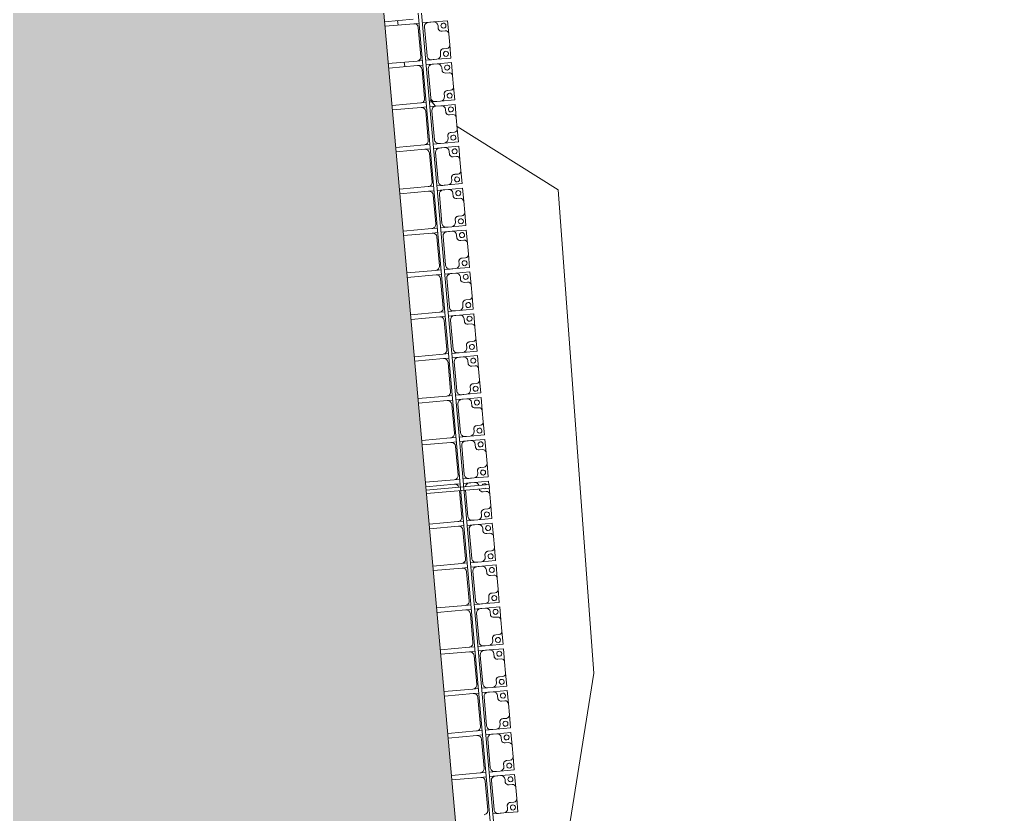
# Model space of a CAD drawing. Header units: millimetres. Extents: x -861324 to 439029, y -308065 to 694685.
# Drawn here: x -21527 to -9688, y 113714 to 123161 of the extents above; entities that cross this region are included whole.
import ezdxf

# ---------------------------------------------------------------- set-up
doc = ezdxf.new("R2010")
doc.units = ezdxf.units.MM
for name, color, linetype, lineweight in [('A-DETL-GENF', 92, 'Continuous', 9), ('A-DETL-THIN', 151, 'Continuous', 9), ('A-GENM', 13, 'Continuous', 9), ('C-TOPO-MINR', 7, 'Continuous', 9), ('S-BEAM', 12, 'Continuous', 9)]:
    doc.layers.add(name, color=color, linetype=linetype, lineweight=lineweight)

# ---------------------------------------------------------------- blocks, each defined once
blk = doc.blocks.new('Dầm C52 - Dầm C52-21055-BỐ TRÍ BÈ PIN HỒ BẢN MÒNG')
at = {"layer": 'S-BEAM', "color": 7}
for p, q in [((-63556, 20), (63556, 20)), ((63556, -20), (-63556, -20))]:
    blk.add_line(p, q, dxfattribs=at)
blk = doc.blocks.new('Dầm C52 - Hộp 40x60-15957-BỐ TRÍ BÈ PIN HỒ BẢN MÒNG')
at = {"layer": 'S-BEAM', "color": 7}
for p, q in [((36408, 20), (37160, 20)), ((37160, 20), (37160, -20)), ((37160, -20), (36408, -20))]:
    blk.add_line(p, q, dxfattribs=at)
blk = doc.blocks.new('Dai phaodi lai - DẢI PHAO ĐI LẠI-21666-BỐ TRÍ BÈ PIN HỒ BẢN MÒNG')
at = {"layer": 'A-GENM', "color": 9}
for p, q in [((46777, 748), (46933, 748)), ((46777, 579), (46777, 748)), ((46777, 748), (46777, 579)), ((46933, 748), (46777, 748)), ((46895, 671), (46895, 710)), ((46895, 710), (46895, 671)), ((46895, 671), (46895, 710)), ((47067, 748), (47223, 748)), ((47223, 748), (47067, 748)), ((47223, 748), (47223, 579)), ((47223, 579), (47223, 748)), ((47277, 748), (47433, 748)), ((47277, 579), (47277, 748)), ((47277, 748), (47277, 579)), ((47433, 748), (47277, 748)), ((47395, 671), (47395, 710)), ((47395, 710), (47395, 671)), ((47395, 671), (47395, 710)), ((47567, 748), (47723, 748)), ((47723, 748), (47567, 748)), ((47723, 748), (47723, 579)), ((47723, 579), (47723, 748)), ((47777, 748), (47933, 748)), ((47777, 579), (47777, 748)), ((47777, 748), (47777, 579)), ((47933, 748), (47777, 748)), ((47895, 671), (47895, 710)), ((47895, 710), (47895, 671)), ((47895, 671), (47895, 710)), ((48067, 748), (48223, 748)), ((48223, 748), (48067, 748)), ((48223, 748), (48223, 579)), ((48223, 579), (48223, 748)), ((48277, 748), (48433, 748)), ((48277, 579), (48277, 748)), ((48277, 748), (48277, 579)), ((48433, 748), (48277, 748)), ((48395, 671), (48395, 710)), ((48395, 710), (48395, 671)), ((48395, 671), (48395, 710)), ((48567, 748), (48723, 748)), ((48723, 748), (48567, 748)), ((48723, 748), (48723, 579)), ((48723, 579), (48723, 748)), ((48777, 748), (48933, 748)), ((48777, 579), (48777, 748)), ((48777, 748), (48777, 579)), ((48933, 748), (48777, 748)), ((48895, 671), (48895, 710)), ((48895, 710), (48895, 671)), ((48895, 671), (48895, 710)), ((49067, 748), (49223, 748)), ((49223, 748), (49067, 748)), ((49223, 748), (49223, 579)), ((49223, 579), (49223, 748)), ((49277, 748), (49433, 748)), ((49277, 579), (49277, 748)), ((49277, 748), (49277, 579)), ((49433, 748), (49277, 748)), ((49395, 671), (49395, 710)), ((49395, 710), (49395, 671)), ((49395, 671), (49395, 710)), ((49567, 748), (49723, 748)), ((49723, 748), (49567, 748)), ((49723, 748), (49723, 579)), ((49723, 579), (49723, 748)), ((49777, 748), (49933, 748)), ((49777, 579), (49777, 748)), ((49777, 748), (49777, 579)), ((49933, 748), (49777, 748)), ((49895, 671), (49895, 710)), ((49895, 710), (49895, 671)), ((49895, 671), (49895, 710)), ((50067, 748), (50223, 748)), ((50223, 748), (50067, 748)), ((50223, 748), (50223, 579)), ((50223, 579), (50223, 748)), ((50277, 748), (50433, 748)), ((50277, 579), (50277, 748)), ((50277, 748), (50277, 579)), ((50433, 748), (50277, 748)), ((50395, 671), (50395, 710)), ((50395, 710), (50395, 671)), ((50395, 671), (50395, 710)), ((50567, 748), (50723, 748)), ((50723, 748), (50567, 748)), ((50723, 748), (50723, 579)), ((50723, 579), (50723, 748)), ((50777, 748), (50933, 748)), ((50777, 579), (50777, 748)), ((50777, 748), (50777, 579)), ((50933, 748), (50777, 748)), ((50895, 671), (50895, 710)), ((50895, 710), (50895, 671)), ((50895, 671), (50895, 710)), ((51067, 748), (51223, 748)), ((51223, 748), (51067, 748)), ((51223, 748), (51223, 579)), ((51223, 579), (51223, 748)), ((51277, 748), (51433, 748)), ((51277, 579), (51277, 748)), ((51277, 748), (51277, 579)), ((51433, 748), (51277, 748)), ((51395, 671), (51395, 710)), ((51395, 710), (51395, 671)), ((51395, 671), (51395, 710)), ((51567, 748), (51723, 748)), ((51723, 748), (51567, 748)), ((51723, 748), (51723, 579)), ((51723, 579), (51723, 748)), ((51777, 748), (51933, 748)), ((51777, 579), (51777, 748)), ((51777, 748), (51777, 579)), ((51933, 748), (51777, 748)), ((51895, 671), (51895, 710)), ((51895, 710), (51895, 671)), ((51895, 671), (51895, 710)), ((52067, 748), (52223, 748)), ((52223, 748), (52067, 748)), ((52223, 748), (52223, 579)), ((52223, 579), (52223, 748)), ((52277, 748), (52318, 748)), ((52277, 579), (52277, 748)), ((52277, 748), (52277, 579)), ((52318, 748), (52277, 748)), ((52358, 748), (52433, 748)), ((52433, 748), (52358, 748)), ((52395, 671), (52395, 710)), ((52395, 710), (52395, 671)), ((52395, 671), (52395, 710)), ((52567, 748), (52723, 748)), ((52723, 748), (52567, 748)), ((52723, 748), (52723, 579)), ((52723, 579), (52723, 748)), ((52777, 748), (52933, 748)), ((52777, 579), (52777, 748)), ((52777, 748), (52777, 579)), ((52933, 748), (52777, 748)), ((52895, 671), (52895, 710)), ((52895, 710), (52895, 671)), ((52895, 671), (52895, 710)), ((53067, 748), (53223, 748)), ((53223, 748), (53067, 748)), ((53223, 748), (53223, 579)), ((53223, 579), (53223, 748)), ((53277, 748), (53433, 748)), ((53277, 579), (53277, 748)), ((53277, 748), (53277, 579)), ((53433, 748), (53277, 748)), ((53395, 671), (53395, 710)), ((53395, 710), (53395, 671)), ((53395, 671), (53395, 710)), ((53567, 748), (53723, 748)), ((53723, 748), (53567, 748)), ((53723, 748), (53723, 579)), ((53723, 579), (53723, 748)), ((53777, 748), (53933, 748)), ((53777, 579), (53777, 748)), ((53777, 748), (53777, 579)), ((53933, 748), (53777, 748)), ((53895, 671), (53895, 710)), ((53895, 710), (53895, 671)), ((53895, 671), (53895, 710)), ((54067, 748), (54223, 748)), ((54223, 748), (54067, 748)), ((54223, 748), (54223, 579)), ((54223, 579), (54223, 748)), ((54277, 748), (54433, 748)), ((54277, 579), (54277, 748)), ((54277, 748), (54277, 579)), ((54433, 748), (54277, 748)), ((54395, 671), (54395, 710)), ((54395, 710), (54395, 671)), ((54395, 671), (54395, 710)), ((54567, 748), (54723, 748)), ((54723, 748), (54567, 748)), ((54723, 748), (54723, 579)), ((54723, 579), (54723, 748)), ((54777, 748), (54933, 748)), ((54777, 579), (54777, 748)), ((54777, 748), (54777, 579)), ((54933, 748), (54777, 748)), ((54895, 671), (54895, 710)), ((54895, 710), (54895, 671)), ((54895, 671), (54895, 710)), ((55067, 748), (55223, 748)), ((55223, 748), (55067, 748)), ((55223, 748), (55223, 579)), ((55223, 579), (55223, 748)), ((55277, 748), (55433, 748)), ((55277, 579), (55277, 748)), ((55277, 748), (55277, 579)), ((55433, 748), (55277, 748)), ((55395, 671), (55395, 710)), ((55395, 710), (55395, 671)), ((55395, 671), (55395, 710)), ((55567, 748), (55723, 748)), ((55723, 748), (55567, 748)), ((55723, 748), (55723, 579)), ((55723, 579), (55723, 748)), ((55777, 748), (55933, 748)), ((55777, 579), (55777, 748)), ((55777, 748), (55777, 579)), ((55933, 748), (55777, 748)), ((55895, 671), (55895, 710)), ((55895, 710), (55895, 671)), ((55895, 671), (55895, 710)), ((56067, 748), (56223, 748)), ((56223, 748), (56067, 748)), ((56223, 748), (56223, 579)), ((56223, 579), (56223, 748)), ((46827, 629), (46864, 629)), ((46864, 629), (46827, 629)), ((46827, 629), (46864, 629)), ((47136, 629), (47173, 629)), ((47173, 629), (47136, 629)), ((47136, 629), (47173, 629)), ((47327, 629), (47364, 629)), ((47364, 629), (47327, 629)), ((47327, 629), (47364, 629)), ((47636, 629), (47673, 629)), ((47673, 629), (47636, 629)), ((47636, 629), (47673, 629)), ((47827, 629), (47864, 629)), ((47864, 629), (47827, 629)), ((47827, 629), (47864, 629)), ((48136, 629), (48173, 629)), ((48173, 629), (48136, 629)), ((48136, 629), (48173, 629)), ((48327, 629), (48364, 629)), ((48364, 629), (48327, 629)), ((48327, 629), (48364, 629)), ((48636, 629), (48673, 629)), ((48673, 629), (48636, 629)), ((48636, 629), (48673, 629)), ((48827, 629), (48864, 629)), ((48864, 629), (48827, 629)), ((48827, 629), (48864, 629)), ((49136, 629), (49173, 629)), ((49173, 629), (49136, 629)), ((49136, 629), (49173, 629)), ((49327, 629), (49364, 629)), ((49364, 629), (49327, 629)), ((49327, 629), (49364, 629)), ((49636, 629), (49673, 629)), ((49673, 629), (49636, 629)), ((49636, 629), (49673, 629)), ((49827, 629), (49864, 629)), ((49864, 629), (49827, 629)), ((49827, 629), (49864, 629)), ((50136, 629), (50173, 629)), ((50173, 629), (50136, 629)), ((50136, 629), (50173, 629)), ((50327, 629), (50364, 629)), ((50364, 629), (50327, 629)), ((50327, 629), (50364, 629)), ((50636, 629), (50673, 629)), ((50673, 629), (50636, 629)), ((50636, 629), (50673, 629)), ((50827, 629), (50864, 629)), ((50864, 629), (50827, 629)), ((50827, 629), (50864, 629)), ((51136, 629), (51173, 629)), ((51173, 629), (51136, 629)), ((51136, 629), (51173, 629)), ((51327, 629), (51364, 629)), ((51364, 629), (51327, 629)), ((51327, 629), (51364, 629)), ((51636, 629), (51673, 629)), ((51673, 629), (51636, 629)), ((51636, 629), (51673, 629)), ((51827, 629), (51864, 629)), ((51864, 629), (51827, 629)), ((51827, 629), (51864, 629)), ((52136, 629), (52173, 629)), ((52173, 629), (52136, 629)), ((52136, 629), (52173, 629)), ((52636, 629), (52673, 629)), ((52673, 629), (52636, 629)), ((52636, 629), (52673, 629)), ((52827, 629), (52864, 629)), ((52864, 629), (52827, 629)), ((52827, 629), (52864, 629)), ((53136, 629), (53173, 629)), ((53173, 629), (53136, 629)), ((53136, 629), (53173, 629)), ((53327, 629), (53364, 629)), ((53364, 629), (53327, 629)), ((53327, 629), (53364, 629)), ((53636, 629), (53673, 629)), ((53673, 629), (53636, 629)), ((53636, 629), (53673, 629)), ((53827, 629), (53864, 629)), ((53864, 629), (53827, 629)), ((53827, 629), (53864, 629)), ((54136, 629), (54173, 629)), ((54173, 629), (54136, 629)), ((54136, 629), (54173, 629)), ((54327, 629), (54364, 629)), ((54364, 629), (54327, 629)), ((54327, 629), (54364, 629)), ((54636, 629), (54673, 629)), ((54673, 629), (54636, 629)), ((54636, 629), (54673, 629)), ((54827, 629), (54864, 629)), ((54864, 629), (54827, 629)), ((54827, 629), (54864, 629)), ((55136, 629), (55173, 629)), ((55173, 629), (55136, 629)), ((55136, 629), (55173, 629)), ((55327, 629), (55364, 629)), ((55364, 629), (55327, 629)), ((55327, 629), (55364, 629)), ((55636, 629), (55673, 629)), ((55673, 629), (55636, 629)), ((55636, 629), (55673, 629)), ((55827, 629), (55864, 629)), ((55864, 629), (55827, 629)), ((55827, 629), (55864, 629)), ((56136, 629), (56173, 629)), ((56173, 629), (56136, 629)), ((56136, 629), (56173, 629)), ((46777, 448), (46777, 579)), ((47223, 579), (47223, 448)), ((47277, 448), (47277, 579)), ((47723, 579), (47723, 448)), ((47777, 448), (47777, 579)), ((48223, 579), (48223, 448)), ((48277, 448), (48277, 579)), ((48723, 579), (48723, 448)), ((48777, 448), (48777, 579)), ((49223, 579), (49223, 448)), ((49277, 448), (49277, 579)), ((49723, 579), (49723, 448)), ((49777, 448), (49777, 579)), ((50223, 579), (50223, 448)), ((50277, 448), (50277, 579)), ((50723, 579), (50723, 448)), ((50777, 448), (50777, 579)), ((51223, 579), (51223, 448)), ((51277, 448), (51277, 579)), ((51723, 579), (51723, 448)), ((51777, 448), (51777, 579)), ((52223, 579), (52223, 448)), ((52277, 448), (52277, 579)), ((52723, 579), (52723, 448)), ((52777, 448), (52777, 579)), ((53223, 579), (53223, 448)), ((53277, 448), (53277, 579)), ((53723, 579), (53723, 448)), ((53777, 448), (53777, 579)), ((54223, 579), (54223, 448)), ((54277, 448), (54277, 579)), ((54723, 579), (54723, 448)), ((54777, 448), (54777, 579)), ((55223, 579), (55223, 448)), ((55277, 448), (55277, 579)), ((55723, 579), (55723, 448)), ((55777, 448), (55777, 579)), ((56223, 579), (56223, 448)), ((46777, 343), (46777, 408)), ((47223, 408), (47223, 343)), ((47277, 343), (47277, 408)), ((47723, 408), (47723, 343)), ((47777, 343), (47777, 408)), ((48223, 408), (48223, 343)), ((48277, 343), (48277, 408)), ((48723, 408), (48723, 343)), ((48777, 343), (48777, 408)), ((49223, 408), (49223, 343)), ((49277, 343), (49277, 408)), ((49723, 408), (49723, 343)), ((49777, 343), (49777, 408)), ((50223, 408), (50223, 343)), ((50277, 343), (50277, 408)), ((50723, 408), (50723, 343)), ((50777, 343), (50777, 408)), ((51223, 408), (51223, 343)), ((51277, 343), (51277, 408)), ((51723, 408), (51723, 343)), ((51777, 343), (51777, 408)), ((52223, 408), (52223, 343)), ((52277, 343), (52277, 408)), ((52723, 408), (52723, 343)), ((52777, 343), (52777, 408)), ((53223, 408), (53223, 343)), ((53277, 343), (53277, 408)), ((53723, 408), (53723, 343)), ((53777, 343), (53777, 408)), ((54223, 408), (54223, 343)), ((54277, 343), (54277, 408)), ((54723, 408), (54723, 343)), ((54777, 343), (54777, 408)), ((55223, 408), (55223, 343)), ((55277, 343), (55277, 408)), ((55723, 408), (55723, 343)), ((55777, 343), (55777, 408))]:
    blk.add_line(p, q, dxfattribs=at)
at = {"layer": 'A-GENM', "color": 7}
for p, q in [((46895, 710), (46895, 671)), ((47067, 748), (46933, 748)), ((47105, 671), (47105, 710)), ((47395, 710), (47395, 671)), ((47567, 748), (47433, 748)), ((47605, 671), (47605, 710)), ((47895, 710), (47895, 671)), ((48067, 748), (47933, 748)), ((48105, 671), (48105, 710)), ((48395, 710), (48395, 671)), ((48567, 748), (48433, 748)), ((48605, 671), (48605, 710)), ((48895, 710), (48895, 671)), ((49067, 748), (48933, 748)), ((49105, 671), (49105, 710)), ((49395, 710), (49395, 671)), ((49567, 748), (49433, 748)), ((49605, 671), (49605, 710)), ((49895, 710), (49895, 671)), ((50067, 748), (49933, 748)), ((50105, 671), (50105, 710)), ((50395, 710), (50395, 671)), ((50567, 748), (50433, 748)), ((50605, 671), (50605, 710)), ((50895, 710), (50895, 671)), ((51067, 748), (50933, 748)), ((51105, 671), (51105, 710)), ((51395, 710), (51395, 671)), ((51567, 748), (51433, 748)), ((51605, 671), (51605, 710)), ((51895, 710), (51895, 671)), ((52067, 748), (51933, 748)), ((52105, 671), (52105, 710)), ((52395, 710), (52395, 671)), ((52567, 748), (52433, 748)), ((52605, 671), (52605, 710)), ((52895, 710), (52895, 671)), ((53067, 748), (52933, 748)), ((53105, 671), (53105, 710)), ((53395, 710), (53395, 671)), ((53567, 748), (53433, 748)), ((53605, 671), (53605, 710)), ((53895, 710), (53895, 671)), ((54067, 748), (53933, 748)), ((54105, 671), (54105, 710)), ((54395, 710), (54395, 671)), ((54567, 748), (54433, 748)), ((54605, 671), (54605, 710)), ((54895, 710), (54895, 671)), ((55067, 748), (54933, 748)), ((55105, 671), (55105, 710)), ((55395, 710), (55395, 671)), ((55567, 748), (55433, 748)), ((55605, 671), (55605, 710)), ((55895, 710), (55895, 671)), ((56067, 748), (55933, 748)), ((56105, 671), (56105, 710)), ((46864, 629), (46827, 629)), ((47173, 629), (47136, 629)), ((47364, 629), (47327, 629)), ((47673, 629), (47636, 629)), ((47864, 629), (47827, 629)), ((48173, 629), (48136, 629)), ((48364, 629), (48327, 629)), ((48673, 629), (48636, 629)), ((48864, 629), (48827, 629)), ((49173, 629), (49136, 629)), ((49364, 629), (49327, 629)), ((49673, 629), (49636, 629)), ((49864, 629), (49827, 629)), ((50173, 629), (50136, 629)), ((50364, 629), (50327, 629)), ((50673, 629), (50636, 629)), ((50864, 629), (50827, 629)), ((51173, 629), (51136, 629)), ((51364, 629), (51327, 629)), ((51673, 629), (51636, 629)), ((51864, 629), (51827, 629)), ((52173, 629), (52136, 629)), ((52673, 629), (52636, 629)), ((52864, 629), (52827, 629)), ((53173, 629), (53136, 629)), ((53364, 629), (53327, 629)), ((53673, 629), (53636, 629)), ((53864, 629), (53827, 629)), ((54173, 629), (54136, 629)), ((54364, 629), (54327, 629)), ((54673, 629), (54636, 629)), ((54864, 629), (54827, 629)), ((55173, 629), (55136, 629)), ((55364, 629), (55327, 629)), ((55673, 629), (55636, 629)), ((55864, 629), (55827, 629)), ((56173, 629), (56136, 629)), ((46777, 579), (46777, 517)), ((46777, 448), (46777, 517)), ((47223, 517), (47223, 579)), ((47223, 517), (47223, 448)), ((47277, 579), (47277, 517)), ((47277, 448), (47277, 517)), ((47723, 517), (47723, 579)), ((47723, 517), (47723, 448)), ((47777, 579), (47777, 517)), ((47777, 448), (47777, 517)), ((48223, 517), (48223, 579)), ((48223, 517), (48223, 448)), ((48277, 579), (48277, 517)), ((48277, 448), (48277, 517)), ((48723, 517), (48723, 579)), ((48723, 517), (48723, 448)), ((48777, 579), (48777, 517)), ((48777, 448), (48777, 517)), ((49223, 517), (49223, 579)), ((49223, 517), (49223, 448)), ((49277, 579), (49277, 517)), ((49277, 448), (49277, 517)), ((49723, 517), (49723, 579)), ((49723, 517), (49723, 448)), ((49777, 579), (49777, 517)), ((49777, 448), (49777, 517)), ((50223, 517), (50223, 579)), ((50223, 517), (50223, 448)), ((50277, 579), (50277, 517)), ((50277, 448), (50277, 517)), ((50723, 517), (50723, 579)), ((50723, 517), (50723, 448)), ((50777, 579), (50777, 517)), ((50777, 448), (50777, 517)), ((51223, 517), (51223, 579)), ((51223, 517), (51223, 448)), ((51277, 579), (51277, 517)), ((51277, 448), (51277, 517)), ((51723, 517), (51723, 579)), ((51723, 517), (51723, 448)), ((51777, 579), (51777, 517)), ((51777, 448), (51777, 517)), ((52223, 517), (52223, 579)), ((52223, 517), (52223, 448)), ((52277, 579), (52277, 517)), ((52277, 448), (52277, 517)), ((52723, 517), (52723, 579)), ((52723, 517), (52723, 448)), ((52777, 579), (52777, 517)), ((52777, 448), (52777, 517)), ((53223, 517), (53223, 579)), ((53223, 517), (53223, 448)), ((53277, 579), (53277, 517)), ((53277, 448), (53277, 517)), ((53723, 517), (53723, 579)), ((53723, 517), (53723, 448)), ((53777, 579), (53777, 517)), ((53777, 448), (53777, 517)), ((54223, 517), (54223, 579)), ((54223, 517), (54223, 448)), ((54277, 579), (54277, 517)), ((54277, 448), (54277, 517)), ((54723, 517), (54723, 579)), ((54723, 517), (54723, 448)), ((54777, 579), (54777, 517)), ((54777, 448), (54777, 517)), ((55223, 517), (55223, 579)), ((55223, 517), (55223, 448)), ((55277, 579), (55277, 517)), ((55277, 448), (55277, 517)), ((55723, 517), (55723, 579)), ((55723, 517), (55723, 448)), ((55777, 579), (55777, 517)), ((55777, 448), (55777, 517)), ((56223, 517), (56223, 579)), ((56223, 517), (56223, 448)), ((46777, 343), (46777, 408)), ((46827, 467), (47173, 467)), ((47173, 393), (46827, 393)), ((47223, 408), (47223, 343)), ((47277, 343), (47277, 408)), ((47327, 467), (47673, 467)), ((47673, 393), (47327, 393)), ((47723, 408), (47723, 343)), ((47777, 343), (47777, 408)), ((47827, 467), (48173, 467)), ((48173, 393), (47827, 393)), ((48223, 408), (48223, 343)), ((48277, 343), (48277, 408)), ((48327, 467), (48673, 467)), ((48673, 393), (48327, 393)), ((48723, 408), (48723, 343)), ((48777, 343), (48777, 408)), ((48827, 467), (49173, 467)), ((49173, 393), (48827, 393)), ((49223, 408), (49223, 343)), ((49277, 343), (49277, 408)), ((49327, 467), (49673, 467)), ((49673, 393), (49327, 393)), ((49723, 408), (49723, 343)), ((49777, 343), (49777, 408)), ((49827, 467), (50173, 467)), ((50173, 393), (49827, 393)), ((50223, 408), (50223, 343)), ((50277, 343), (50277, 408)), ((50327, 467), (50673, 467)), ((50673, 393), (50327, 393)), ((50723, 408), (50723, 343)), ((50777, 343), (50777, 408)), ((50827, 467), (51173, 467)), ((51173, 393), (50827, 393)), ((51223, 408), (51223, 343)), ((51277, 343), (51277, 408)), ((51327, 467), (51673, 467)), ((51673, 393), (51327, 393)), ((51723, 408), (51723, 343)), ((51777, 343), (51777, 408)), ((51827, 467), (52173, 467)), ((52173, 393), (51827, 393)), ((52223, 408), (52223, 343)), ((52277, 343), (52277, 408)), ((52358, 467), (52673, 467)), ((52673, 393), (52358, 393)), ((52723, 408), (52723, 343)), ((52777, 343), (52777, 408)), ((52827, 467), (53173, 467)), ((53173, 393), (52827, 393)), ((53223, 408), (53223, 343)), ((53277, 343), (53277, 408)), ((53327, 467), (53673, 467)), ((53673, 393), (53327, 393)), ((53723, 408), (53723, 343)), ((53777, 343), (53777, 408)), ((53827, 467), (54173, 467)), ((54173, 393), (53827, 393)), ((54223, 408), (54223, 343)), ((54277, 343), (54277, 408)), ((54327, 467), (54673, 467)), ((54673, 393), (54327, 393)), ((54723, 408), (54723, 343)), ((54777, 343), (54777, 408)), ((54827, 467), (55173, 467)), ((55173, 393), (54827, 393)), ((55223, 408), (55223, 343)), ((55277, 343), (55277, 408)), ((55327, 467), (55673, 467)), ((55673, 393), (55327, 393)), ((55723, 408), (55723, 343)), ((55777, 343), (55777, 408)), ((55827, 467), (56173, 467)), ((56173, 393), (55827, 393)), ((46723, 0), (46723, 343)), ((46777, 343), (46777, 0)), ((47223, 0), (47223, 343)), ((47277, 343), (47277, 0)), ((47723, 0), (47723, 343)), ((47777, 343), (47777, 0)), ((48223, 0), (48223, 343)), ((48277, 343), (48277, 0)), ((48723, 0), (48723, 343)), ((48777, 343), (48777, 0)), ((49223, 0), (49223, 343)), ((49277, 343), (49277, 0)), ((49723, 0), (49723, 343)), ((49777, 343), (49777, 0)), ((50223, 0), (50223, 343)), ((50277, 343), (50277, 0)), ((50723, 0), (50723, 343)), ((50777, 343), (50777, 0)), ((51223, 0), (51223, 343)), ((51277, 343), (51277, 0)), ((51723, 0), (51723, 343)), ((51777, 343), (51777, 0)), ((52223, 0), (52223, 343)), ((52277, 343), (52277, 0)), ((52723, 0), (52723, 343)), ((52777, 343), (52777, 0)), ((53223, 0), (53223, 343)), ((53277, 343), (53277, 0)), ((53723, 0), (53723, 343)), ((53777, 343), (53777, 0)), ((54223, 0), (54223, 343)), ((54277, 343), (54277, 0)), ((54723, 0), (54723, 343)), ((54777, 343), (54777, 0)), ((55223, 0), (55223, 343)), ((55277, 343), (55277, 0)), ((55723, 0), (55723, 343)), ((55777, 343), (55777, 0))]:
    blk.add_line(p, q, dxfattribs=at)
at = {"layer": 'A-GENM', "color": 9}
for centre, radius, start, end in [((46832, 693), 30, 90, 270), ((46832, 693), 30, 90, 270), ((46832, 693), 30, 270, 90), ((46832, 693), 30, 270, 90), ((46933, 710), 38, 135, 180), ((46933, 710), 38, 135, 180), ((46933, 710), 38, 135, 180), ((47067, 710), 38, 15, 45), ((47067, 710), 38, 15, 45), ((47067, 710), 38, 15, 45), ((47168, 693), 30, 90, 270), ((47168, 693), 30, 90, 270), ((47168, 693), 30, 270, 90), ((47168, 693), 30, 270, 90), ((47332, 693), 30, 90, 270), ((47332, 693), 30, 90, 270), ((47332, 693), 30, 270, 90), ((47332, 693), 30, 270, 90), ((47433, 710), 38, 135, 180), ((47433, 710), 38, 135, 180), ((47433, 710), 38, 135, 180), ((47567, 710), 38, 15, 45), ((47567, 710), 38, 15, 45), ((47567, 710), 38, 15, 45), ((47668, 693), 30, 90, 270), ((47668, 693), 30, 90, 270), ((47668, 693), 30, 270, 90), ((47668, 693), 30, 270, 90), ((47832, 693), 30, 90, 270), ((47832, 693), 30, 90, 270), ((47832, 693), 30, 270, 90), ((47832, 693), 30, 270, 90), ((47933, 710), 38, 135, 180), ((47933, 710), 38, 135, 180), ((47933, 710), 38, 135, 180), ((48067, 710), 38, 15, 45), ((48067, 710), 38, 15, 45), ((48067, 710), 38, 15, 45), ((48168, 693), 30, 90, 270), ((48168, 693), 30, 90, 270), ((48168, 693), 30, 270, 90), ((48168, 693), 30, 270, 90), ((48332, 693), 30, 90, 270), ((48332, 693), 30, 90, 270), ((48332, 693), 30, 270, 90), ((48332, 693), 30, 270, 90), ((48433, 710), 38, 135, 180), ((48433, 710), 38, 135, 180), ((48433, 710), 38, 135, 180), ((48567, 710), 38, 15, 45), ((48567, 710), 38, 15, 45), ((48567, 710), 38, 15, 45), ((48668, 693), 30, 90, 270), ((48668, 693), 30, 90, 270), ((48668, 693), 30, 270, 90), ((48668, 693), 30, 270, 90), ((48832, 693), 30, 90, 270), ((48832, 693), 30, 90, 270), ((48832, 693), 30, 270, 90), ((48832, 693), 30, 270, 90), ((48933, 710), 38, 135, 180), ((48933, 710), 38, 135, 180), ((48933, 710), 38, 135, 180), ((49067, 710), 38, 15, 45), ((49067, 710), 38, 15, 45), ((49067, 710), 38, 15, 45), ((49168, 693), 30, 90, 270), ((49168, 693), 30, 90, 270), ((49168, 693), 30, 270, 90), ((49168, 693), 30, 270, 90), ((49332, 693), 30, 90, 270), ((49332, 693), 30, 90, 270), ((49332, 693), 30, 270, 90), ((49332, 693), 30, 270, 90), ((49433, 710), 38, 135, 180), ((49433, 710), 38, 135, 180), ((49433, 710), 38, 135, 180), ((49567, 710), 38, 15, 45), ((49567, 710), 38, 15, 45), ((49567, 710), 38, 15, 45), ((49668, 693), 30, 90, 270), ((49668, 693), 30, 90, 270), ((49668, 693), 30, 270, 90), ((49668, 693), 30, 270, 90), ((49832, 693), 30, 90, 270), ((49832, 693), 30, 90, 270), ((49832, 693), 30, 270, 90), ((49832, 693), 30, 270, 90), ((49933, 710), 38, 135, 180), ((49933, 710), 38, 135, 180), ((49933, 710), 38, 135, 180), ((50067, 710), 38, 15, 45), ((50067, 710), 38, 15, 45), ((50067, 710), 38, 15, 45), ((50168, 693), 30, 90, 270), ((50168, 693), 30, 90, 270), ((50168, 693), 30, 270, 90), ((50168, 693), 30, 270, 90), ((50332, 693), 30, 90, 270), ((50332, 693), 30, 90, 270), ((50332, 693), 30, 270, 90), ((50332, 693), 30, 270, 90), ((50433, 710), 38, 135, 180), ((50433, 710), 38, 135, 180), ((50433, 710), 38, 135, 180), ((50567, 710), 38, 15, 45), ((50567, 710), 38, 15, 45), ((50567, 710), 38, 15, 45), ((50668, 693), 30, 90, 270), ((50668, 693), 30, 90, 270), ((50668, 693), 30, 270, 90), ((50668, 693), 30, 270, 90), ((50832, 693), 30, 90, 270), ((50832, 693), 30, 90, 270), ((50832, 693), 30, 270, 90), ((50832, 693), 30, 270, 90), ((50933, 710), 38, 135, 180), ((50933, 710), 38, 135, 180), ((50933, 710), 38, 135, 180), ((51067, 710), 38, 15, 45), ((51067, 710), 38, 15, 45), ((51067, 710), 38, 15, 45), ((51168, 693), 30, 90, 270), ((51168, 693), 30, 90, 270), ((51168, 693), 30, 270, 90), ((51168, 693), 30, 270, 90), ((51332, 693), 30, 90, 270), ((51332, 693), 30, 90, 270), ((51332, 693), 30, 270, 90), ((51332, 693), 30, 270, 90), ((51433, 710), 38, 135, 180), ((51433, 710), 38, 135, 180), ((51433, 710), 38, 135, 180), ((51567, 710), 38, 15, 45), ((51567, 710), 38, 15, 45), ((51567, 710), 38, 15, 45), ((51668, 693), 30, 90, 270), ((51668, 693), 30, 90, 270), ((51668, 693), 30, 270, 90), ((51668, 693), 30, 270, 90), ((51832, 693), 30, 90, 270), ((51832, 693), 30, 90, 270), ((51832, 693), 30, 270, 90), ((51832, 693), 30, 270, 90), ((51933, 710), 38, 135, 180), ((51933, 710), 38, 135, 180), ((51933, 710), 38, 135, 180), ((52067, 710), 38, 15, 45), ((52067, 710), 38, 15, 45), ((52067, 710), 38, 15, 45), ((52168, 693), 30, 90, 270), ((52168, 693), 30, 90, 270), ((52168, 693), 30, 270, 90), ((52168, 693), 30, 270, 90), ((52332, 693), 30, 120, 240), ((52332, 693), 30, 120, 240), ((52433, 710), 38, 135, 180), ((52433, 710), 38, 135, 180), ((52433, 710), 38, 135, 180), ((52567, 710), 38, 15, 45), ((52567, 710), 38, 15, 45), ((52567, 710), 38, 15, 45), ((52668, 693), 30, 90, 270), ((52668, 693), 30, 90, 270), ((52668, 693), 30, 270, 90), ((52668, 693), 30, 270, 90), ((52832, 693), 30, 90, 270), ((52832, 693), 30, 90, 270), ((52832, 693), 30, 270, 90), ((52832, 693), 30, 270, 90), ((52933, 710), 38, 135, 180), ((52933, 710), 38, 135, 180), ((52933, 710), 38, 135, 180), ((53067, 710), 38, 15, 45), ((53067, 710), 38, 15, 45), ((53067, 710), 38, 15, 45), ((53168, 693), 30, 90, 270), ((53168, 693), 30, 90, 270), ((53168, 693), 30, 270, 90), ((53168, 693), 30, 270, 90), ((53332, 693), 30, 90, 270), ((53332, 693), 30, 90, 270), ((53332, 693), 30, 270, 90), ((53332, 693), 30, 270, 90), ((53433, 710), 38, 135, 180), ((53433, 710), 38, 135, 180), ((53433, 710), 38, 135, 180), ((53567, 710), 38, 15, 45), ((53567, 710), 38, 15, 45), ((53567, 710), 38, 15, 45), ((53668, 693), 30, 90, 270), ((53668, 693), 30, 90, 270), ((53668, 693), 30, 270, 90), ((53668, 693), 30, 270, 90), ((53832, 693), 30, 90, 270), ((53832, 693), 30, 90, 270), ((53832, 693), 30, 270, 90), ((53832, 693), 30, 270, 90), ((53933, 710), 38, 135, 180), ((53933, 710), 38, 135, 180), ((53933, 710), 38, 135, 180), ((54067, 710), 38, 15, 45), ((54067, 710), 38, 15, 45), ((54067, 710), 38, 15, 45), ((54168, 693), 30, 90, 270), ((54168, 693), 30, 90, 270), ((54168, 693), 30, 270, 90), ((54168, 693), 30, 270, 90), ((54332, 693), 30, 90, 270), ((54332, 693), 30, 90, 270), ((54332, 693), 30, 270, 90), ((54332, 693), 30, 270, 90), ((54433, 710), 38, 135, 180), ((54433, 710), 38, 135, 180), ((54433, 710), 38, 135, 180), ((54567, 710), 38, 15, 45), ((54567, 710), 38, 15, 45), ((54567, 710), 38, 15, 45), ((54668, 693), 30, 90, 270), ((54668, 693), 30, 90, 270), ((54668, 693), 30, 270, 90), ((54668, 693), 30, 270, 90), ((54832, 693), 30, 90, 270), ((54832, 693), 30, 90, 270), ((54832, 693), 30, 270, 90), ((54832, 693), 30, 270, 90), ((54933, 710), 38, 135, 180), ((54933, 710), 38, 135, 180), ((54933, 710), 38, 135, 180), ((55067, 710), 38, 15, 45), ((55067, 710), 38, 15, 45), ((55067, 710), 38, 15, 45), ((55168, 693), 30, 90, 270), ((55168, 693), 30, 90, 270), ((55168, 693), 30, 270, 90), ((55168, 693), 30, 270, 90), ((55332, 693), 30, 90, 270), ((55332, 693), 30, 90, 270), ((55332, 693), 30, 270, 90), ((55332, 693), 30, 270, 90), ((55433, 710), 38, 135, 180), ((55433, 710), 38, 135, 180), ((55433, 710), 38, 135, 180), ((55567, 710), 38, 15, 45), ((55567, 710), 38, 15, 45), ((55567, 710), 38, 15, 45), ((55668, 693), 30, 90, 270), ((55668, 693), 30, 90, 270), ((55668, 693), 30, 270, 90), ((55668, 693), 30, 270, 90), ((55832, 693), 30, 90, 270), ((55832, 693), 30, 90, 270), ((55832, 693), 30, 270, 90), ((55832, 693), 30, 270, 90), ((55933, 710), 38, 135, 180), ((55933, 710), 38, 135, 180), ((55933, 710), 38, 135, 180), ((56067, 710), 38, 15, 45), ((56067, 710), 38, 15, 45), ((56067, 710), 38, 15, 45), ((56168, 693), 30, 90, 270), ((56168, 693), 30, 90, 270), ((56168, 693), 30, 270, 90), ((56168, 693), 30, 270, 90), ((46827, 579), 50, 90, 180), ((46827, 579), 50, 90, 180), ((46827, 579), 50, 90, 180), ((46855, 668), 40, 283.1885, 296.5751), ((46855, 668), 40, 283.1885, 296.5751), ((46855, 668), 40, 283.1885, 296.5751), ((46855, 668), 40, 323.3483, 3.5081), ((46855, 668), 40, 323.3483, 3.5081), ((46855, 668), 40, 323.3483, 3.5081), ((47145, 668), 40, 176.4919, 230.0383), ((47145, 668), 40, 176.4919, 230.0383), ((47145, 668), 40, 176.4919, 230.0383), ((47145, 668), 40, 243.4249, 256.8115), ((47145, 668), 40, 243.4249, 256.8115), ((47145, 668), 40, 243.4249, 256.8115), ((47173, 579), 50, 0, 90), ((47173, 579), 50, 0, 90), ((47173, 579), 50, 0, 90), ((47327, 579), 50, 90, 180), ((47327, 579), 50, 90, 180), ((47327, 579), 50, 90, 180), ((47355, 668), 40, 283.1885, 296.5751), ((47355, 668), 40, 283.1885, 296.5751), ((47355, 668), 40, 283.1885, 296.5751), ((47355, 668), 40, 323.3483, 3.5081), ((47355, 668), 40, 323.3483, 3.5081), ((47355, 668), 40, 323.3483, 3.5081), ((47645, 668), 40, 176.4919, 230.0383), ((47645, 668), 40, 176.4919, 230.0383), ((47645, 668), 40, 176.4919, 230.0383), ((47645, 668), 40, 243.4249, 256.8115), ((47645, 668), 40, 243.4249, 256.8115), ((47645, 668), 40, 243.4249, 256.8115), ((47673, 579), 50, 0, 90), ((47673, 579), 50, 0, 90), ((47673, 579), 50, 0, 90), ((47827, 579), 50, 90, 180), ((47827, 579), 50, 90, 180), ((47827, 579), 50, 90, 180), ((47855, 668), 40, 283.1885, 296.5751), ((47855, 668), 40, 283.1885, 296.5751), ((47855, 668), 40, 283.1885, 296.5751), ((47855, 668), 40, 323.3483, 3.5081), ((47855, 668), 40, 323.3483, 3.5081), ((47855, 668), 40, 323.3483, 3.5081), ((48145, 668), 40, 176.4919, 230.0383), ((48145, 668), 40, 176.4919, 230.0383), ((48145, 668), 40, 176.4919, 230.0383), ((48145, 668), 40, 243.4249, 256.8115), ((48145, 668), 40, 243.4249, 256.8115), ((48145, 668), 40, 243.4249, 256.8115), ((48173, 579), 50, 0, 90), ((48173, 579), 50, 0, 90), ((48173, 579), 50, 0, 90), ((48327, 579), 50, 90, 180), ((48327, 579), 50, 90, 180), ((48327, 579), 50, 90, 180), ((48355, 668), 40, 283.1885, 296.5751), ((48355, 668), 40, 283.1885, 296.5751), ((48355, 668), 40, 283.1885, 296.5751), ((48355, 668), 40, 323.3483, 3.5081), ((48355, 668), 40, 323.3483, 3.5081), ((48355, 668), 40, 323.3483, 3.5081), ((48645, 668), 40, 176.4919, 230.0383), ((48645, 668), 40, 176.4919, 230.0383), ((48645, 668), 40, 176.4919, 230.0383), ((48645, 668), 40, 243.4249, 256.8115), ((48645, 668), 40, 243.4249, 256.8115), ((48645, 668), 40, 243.4249, 256.8115), ((48673, 579), 50, 0, 90), ((48673, 579), 50, 0, 90), ((48673, 579), 50, 0, 90), ((48827, 579), 50, 90, 180), ((48827, 579), 50, 90, 180), ((48827, 579), 50, 90, 180), ((48855, 668), 40, 283.1885, 296.5751), ((48855, 668), 40, 283.1885, 296.5751), ((48855, 668), 40, 283.1885, 296.5751), ((48855, 668), 40, 323.3483, 3.5081), ((48855, 668), 40, 323.3483, 3.5081), ((48855, 668), 40, 323.3483, 3.5081), ((49145, 668), 40, 176.4919, 230.0383), ((49145, 668), 40, 176.4919, 230.0383), ((49145, 668), 40, 176.4919, 230.0383), ((49145, 668), 40, 243.4249, 256.8115), ((49145, 668), 40, 243.4249, 256.8115), ((49145, 668), 40, 243.4249, 256.8115), ((49173, 579), 50, 0, 90), ((49173, 579), 50, 0, 90), ((49173, 579), 50, 0, 90), ((49327, 579), 50, 90, 180), ((49327, 579), 50, 90, 180), ((49327, 579), 50, 90, 180), ((49355, 668), 40, 283.1885, 296.5751), ((49355, 668), 40, 283.1885, 296.5751), ((49355, 668), 40, 283.1885, 296.5751), ((49355, 668), 40, 323.3483, 3.5081), ((49355, 668), 40, 323.3483, 3.5081), ((49355, 668), 40, 323.3483, 3.5081), ((49645, 668), 40, 176.4919, 230.0383), ((49645, 668), 40, 176.4919, 230.0383), ((49645, 668), 40, 176.4919, 230.0383), ((49645, 668), 40, 243.4249, 256.8115), ((49645, 668), 40, 243.4249, 256.8115), ((49645, 668), 40, 243.4249, 256.8115), ((49673, 579), 50, 0, 90), ((49673, 579), 50, 0, 90), ((49673, 579), 50, 0, 90), ((49827, 579), 50, 90, 180), ((49827, 579), 50, 90, 180), ((49827, 579), 50, 90, 180), ((49855, 668), 40, 283.1885, 296.2703), ((49855, 668), 40, 283.1885, 296.2703), ((49855, 668), 40, 283.1885, 296.2703), ((49855, 668), 40, 323.3483, 3.5081), ((49855, 668), 40, 323.3483, 3.5081), ((49855, 668), 40, 323.3483, 3.5081), ((50145, 668), 40, 176.4919, 230.0383), ((50145, 668), 40, 176.4919, 230.0383), ((50145, 668), 40, 176.4919, 230.0383), ((50145, 668), 40, 243.4249, 256.8115), ((50145, 668), 40, 243.4249, 256.8115), ((50145, 668), 40, 243.4249, 256.8115), ((50173, 579), 50, 0, 90), ((50173, 579), 50, 0, 90), ((50173, 579), 50, 0, 90), ((50327, 579), 50, 90, 180), ((50327, 579), 50, 90, 180), ((50327, 579), 50, 90, 180), ((50355, 668), 40, 283.1885, 296.5751), ((50355, 668), 40, 283.1885, 296.5751), ((50355, 668), 40, 283.1885, 296.5751), ((50355, 668), 40, 323.3483, 3.5081), ((50355, 668), 40, 323.3483, 3.5081), ((50355, 668), 40, 323.3483, 3.5081), ((50645, 668), 40, 176.4919, 230.0383), ((50645, 668), 40, 176.4919, 230.0383), ((50645, 668), 40, 176.4919, 230.0383), ((50645, 668), 40, 243.4249, 256.8115), ((50645, 668), 40, 243.4249, 256.8115), ((50645, 668), 40, 243.4249, 256.8115), ((50673, 579), 50, 0, 90), ((50673, 579), 50, 0, 90), ((50673, 579), 50, 0, 90), ((50827, 579), 50, 90, 180), ((50827, 579), 50, 90, 180), ((50827, 579), 50, 90, 180), ((50855, 668), 40, 283.1885, 296.5751), ((50855, 668), 40, 283.1885, 296.5751), ((50855, 668), 40, 283.1885, 296.5751), ((50855, 668), 40, 323.3483, 3.5081), ((50855, 668), 40, 323.3483, 3.5081), ((50855, 668), 40, 323.3483, 3.5081), ((51145, 668), 40, 176.4919, 230.0383), ((51145, 668), 40, 176.4919, 230.0383), ((51145, 668), 40, 176.4919, 230.0383), ((51145, 668), 40, 243.4249, 256.8115), ((51145, 668), 40, 243.4249, 256.8115), ((51145, 668), 40, 243.4249, 256.8115), ((51173, 579), 50, 0, 90), ((51173, 579), 50, 0, 90), ((51173, 579), 50, 0, 90), ((51327, 579), 50, 90, 180), ((51327, 579), 50, 90, 180), ((51327, 579), 50, 90, 180), ((51355, 668), 40, 283.1885, 296.5751), ((51355, 668), 40, 283.1885, 296.5751), ((51355, 668), 40, 283.1885, 296.5751), ((51355, 668), 40, 323.3483, 3.5081), ((51355, 668), 40, 323.3483, 3.5081), ((51355, 668), 40, 323.3483, 3.5081), ((51645, 668), 40, 176.4919, 230.0383), ((51645, 668), 40, 176.4919, 230.0383), ((51645, 668), 40, 176.4919, 230.0383), ((51645, 668), 40, 243.4249, 256.8115), ((51645, 668), 40, 243.4249, 256.8115), ((51645, 668), 40, 243.4249, 256.8115), ((51673, 579), 50, 0, 90), ((51673, 579), 50, 0, 90), ((51673, 579), 50, 0, 90), ((51827, 579), 50, 90, 180), ((51827, 579), 50, 90, 180), ((51827, 579), 50, 90, 180), ((51855, 668), 40, 283.1885, 296.5751), ((51855, 668), 40, 283.1885, 296.5751), ((51855, 668), 40, 283.1885, 296.5751), ((51855, 668), 40, 323.3483, 3.5081), ((51855, 668), 40, 323.3483, 3.5081), ((51855, 668), 40, 323.3483, 3.5081), ((52145, 668), 40, 176.4919, 230.0383), ((52145, 668), 40, 176.4919, 230.0383), ((52145, 668), 40, 176.4919, 230.0383), ((52145, 668), 40, 243.4249, 256.8115), ((52145, 668), 40, 243.4249, 256.8115), ((52145, 668), 40, 243.4249, 256.8115), ((52173, 579), 50, 0, 90), ((52173, 579), 50, 0, 90), ((52173, 579), 50, 0, 90), ((52327, 579), 50, 105, 180), ((52327, 579), 50, 105, 180), ((52327, 579), 50, 105, 180), ((52332, 693), 30, 330, 30), ((52332, 693), 30, 330, 30), ((52355, 668), 40, 283.1885, 296.5751), ((52355, 668), 40, 283.1885, 296.5751), ((52355, 668), 40, 283.1885, 296.5751), ((52355, 668), 40, 323.3483, 3.5081), ((52355, 668), 40, 323.3483, 3.5081), ((52355, 668), 40, 323.3483, 3.5081), ((52645, 668), 40, 176.4919, 230.0383), ((52645, 668), 40, 176.4919, 230.0383), ((52645, 668), 40, 176.4919, 230.0383), ((52645, 668), 40, 243.4249, 256.8115), ((52645, 668), 40, 243.4249, 256.8115), ((52645, 668), 40, 243.4249, 256.8115), ((52673, 579), 50, 0, 90), ((52673, 579), 50, 0, 90), ((52673, 579), 50, 0, 90), ((52827, 579), 50, 90, 180), ((52827, 579), 50, 90, 180), ((52827, 579), 50, 90, 180), ((52855, 668), 40, 283.1885, 296.5751), ((52855, 668), 40, 283.1885, 296.5751), ((52855, 668), 40, 283.1885, 296.5751), ((52855, 668), 40, 323.3483, 3.5081), ((52855, 668), 40, 323.3483, 3.5081), ((52855, 668), 40, 323.3483, 3.5081), ((53145, 668), 40, 176.4919, 230.0383), ((53145, 668), 40, 176.4919, 230.0383), ((53145, 668), 40, 176.4919, 230.0383), ((53145, 668), 40, 243.4249, 256.8115), ((53145, 668), 40, 243.4249, 256.8115), ((53145, 668), 40, 243.4249, 256.8115), ((53173, 579), 50, 0, 90), ((53173, 579), 50, 0, 90), ((53173, 579), 50, 0, 90), ((53327, 579), 50, 90, 180), ((53327, 579), 50, 90, 180), ((53327, 579), 50, 90, 180), ((53355, 668), 40, 283.1885, 296.5751), ((53355, 668), 40, 283.1885, 296.5751), ((53355, 668), 40, 283.1885, 296.5751), ((53355, 668), 40, 323.3483, 3.5081), ((53355, 668), 40, 323.3483, 3.5081), ((53355, 668), 40, 323.3483, 3.5081), ((53645, 668), 40, 176.4919, 230.0383), ((53645, 668), 40, 176.4919, 230.0383), ((53645, 668), 40, 176.4919, 230.0383), ((53645, 668), 40, 243.4249, 256.8115), ((53645, 668), 40, 243.4249, 256.8115), ((53645, 668), 40, 243.4249, 256.8115), ((53673, 579), 50, 0, 90), ((53673, 579), 50, 0, 90), ((53673, 579), 50, 0, 90), ((53827, 579), 50, 90, 180), ((53827, 579), 50, 90, 180), ((53827, 579), 50, 90, 180), ((53855, 668), 40, 283.1885, 296.5751), ((53855, 668), 40, 283.1885, 296.5751), ((53855, 668), 40, 283.1885, 296.5751), ((53855, 668), 40, 323.3483, 3.5081), ((53855, 668), 40, 323.3483, 3.5081), ((53855, 668), 40, 323.3483, 3.5081), ((54145, 668), 40, 176.4919, 230.0383), ((54145, 668), 40, 176.4919, 230.0383), ((54145, 668), 40, 176.4919, 230.0383), ((54145, 668), 40, 243.4249, 256.8115), ((54145, 668), 40, 243.4249, 256.8115), ((54145, 668), 40, 243.4249, 256.8115), ((54173, 579), 50, 0, 90), ((54173, 579), 50, 0, 90), ((54173, 579), 50, 0, 90), ((54327, 579), 50, 90, 180), ((54327, 579), 50, 90, 180), ((54327, 579), 50, 90, 180), ((54355, 668), 40, 283.1885, 296.5751), ((54355, 668), 40, 283.1885, 296.5751), ((54355, 668), 40, 283.1885, 296.5751), ((54355, 668), 40, 323.3483, 3.5081), ((54355, 668), 40, 323.3483, 3.5081), ((54355, 668), 40, 323.3483, 3.5081), ((54645, 668), 40, 176.4919, 230.0383), ((54645, 668), 40, 176.4919, 230.0383), ((54645, 668), 40, 176.4919, 230.0383), ((54645, 668), 40, 243.4249, 256.8115), ((54645, 668), 40, 243.4249, 256.8115), ((54645, 668), 40, 243.4249, 256.8115), ((54673, 579), 50, 0, 90), ((54673, 579), 50, 0, 90), ((54673, 579), 50, 0, 90), ((54827, 579), 50, 90, 180), ((54827, 579), 50, 90, 180), ((54827, 579), 50, 90, 180), ((54855, 668), 40, 283.1885, 296.5751), ((54855, 668), 40, 283.1885, 296.5751), ((54855, 668), 40, 283.1885, 296.5751), ((54855, 668), 40, 323.3483, 3.5081), ((54855, 668), 40, 323.3483, 3.5081), ((54855, 668), 40, 323.3483, 3.5081), ((55145, 668), 40, 176.4919, 230.0383), ((55145, 668), 40, 176.4919, 230.0383), ((55145, 668), 40, 176.4919, 230.0383), ((55145, 668), 40, 243.4249, 256.8115), ((55145, 668), 40, 243.4249, 256.8115), ((55145, 668), 40, 243.4249, 256.8115), ((55173, 579), 50, 0, 90), ((55173, 579), 50, 0, 90), ((55173, 579), 50, 0, 90), ((55327, 579), 50, 90, 180), ((55327, 579), 50, 90, 180), ((55327, 579), 50, 90, 180), ((55355, 668), 40, 283.1885, 296.5751), ((55355, 668), 40, 283.1885, 296.5751), ((55355, 668), 40, 283.1885, 296.5751), ((55355, 668), 40, 323.3483, 3.5081), ((55355, 668), 40, 323.3483, 3.5081), ((55355, 668), 40, 323.3483, 3.5081), ((55645, 668), 40, 176.4919, 230.0383), ((55645, 668), 40, 176.4919, 230.0383), ((55645, 668), 40, 176.4919, 230.0383), ((55645, 668), 40, 243.4249, 256.8115), ((55645, 668), 40, 243.4249, 256.8115), ((55645, 668), 40, 243.4249, 256.8115), ((55673, 579), 50, 0, 90), ((55673, 579), 50, 0, 90), ((55673, 579), 50, 0, 90), ((55827, 579), 50, 90, 180), ((55827, 579), 50, 90, 180), ((55827, 579), 50, 90, 180), ((55855, 668), 40, 283.1885, 296.5751), ((55855, 668), 40, 283.1885, 296.5751), ((55855, 668), 40, 283.1885, 296.5751), ((55855, 668), 40, 323.3483, 3.5081), ((55855, 668), 40, 323.3483, 3.5081), ((55855, 668), 40, 323.3483, 3.5081), ((56145, 668), 40, 176.4919, 230.0383), ((56145, 668), 40, 176.4919, 230.0383), ((56145, 668), 40, 176.4919, 230.0383), ((56145, 668), 40, 243.4249, 256.8115), ((56145, 668), 40, 243.4249, 256.8115), ((56145, 668), 40, 243.4249, 256.8115), ((56173, 579), 50, 0, 90), ((56173, 579), 50, 0, 90), ((56173, 579), 50, 0, 90)]:
    blk.add_arc(centre, radius, start, end, dxfattribs=at)
at = {"layer": 'A-GENM', "color": 7}
for centre, radius, start, end in [((46933, 710), 38, 90, 180), ((47067, 710), 38, 360, 90), ((47433, 710), 38, 90, 180), ((47567, 710), 38, 360, 90), ((47933, 710), 38, 90, 180), ((48067, 710), 38, 360, 90), ((48433, 710), 38, 90, 180), ((48567, 710), 38, 360, 90), ((48933, 710), 38, 90, 180), ((49067, 710), 38, 360, 90), ((49433, 710), 38, 90, 180), ((49567, 710), 38, 360, 90), ((49933, 710), 38, 90, 180), ((50067, 710), 38, 360, 90), ((50433, 710), 38, 90, 180), ((50567, 710), 38, 360, 90), ((50933, 710), 38, 90, 180), ((51067, 710), 38, 360, 90), ((51433, 710), 38, 90, 180), ((51567, 710), 38, 360, 90), ((51933, 710), 38, 90, 180), ((52067, 710), 38, 360, 90), ((52433, 710), 38, 90, 180), ((52567, 710), 38, 360, 90), ((52933, 710), 38, 90, 180), ((53067, 710), 38, 360, 90), ((53433, 710), 38, 90, 180), ((53567, 710), 38, 360, 90), ((53933, 710), 38, 90, 180), ((54067, 710), 38, 360, 90), ((54433, 710), 38, 90, 180), ((54567, 710), 38, 360, 90), ((54933, 710), 38, 90, 180), ((55067, 710), 38, 360, 90), ((55433, 710), 38, 90, 180), ((55567, 710), 38, 360, 90), ((55933, 710), 38, 90, 180), ((56067, 710), 38, 360, 90), ((46827, 579), 50, 90, 180), ((46855, 668), 40, 283.1885, 3.5081), ((47145, 668), 40, 176.4919, 256.8115), ((47173, 579), 50, 0, 90), ((47327, 579), 50, 90, 180), ((47355, 668), 40, 283.1885, 3.5081), ((47645, 668), 40, 176.4919, 256.8115), ((47673, 579), 50, 0, 90), ((47827, 579), 50, 90, 180), ((47855, 668), 40, 283.1885, 3.5081), ((48145, 668), 40, 176.4919, 256.8115), ((48173, 579), 50, 0, 90), ((48327, 579), 50, 90, 180), ((48355, 668), 40, 283.1885, 3.5081), ((48645, 668), 40, 176.4919, 256.8115), ((48673, 579), 50, 0, 90), ((48827, 579), 50, 90, 180), ((48855, 668), 40, 283.1885, 3.5081), ((49145, 668), 40, 176.4919, 256.8115), ((49173, 579), 50, 0, 90), ((49327, 579), 50, 90, 180), ((49355, 668), 40, 283.1885, 3.5081), ((49645, 668), 40, 176.4919, 256.8115), ((49673, 579), 50, 0, 90), ((49827, 579), 50, 90, 180), ((49855, 668), 40, 283.1885, 3.5081), ((50145, 668), 40, 176.4919, 256.8115), ((50173, 579), 50, 0, 90), ((50327, 579), 50, 90, 180), ((50355, 668), 40, 283.1885, 3.5081), ((50645, 668), 40, 176.4919, 256.8115), ((50673, 579), 50, 0, 90), ((50827, 579), 50, 90, 180), ((50855, 668), 40, 283.1885, 3.5081), ((51145, 668), 40, 176.4919, 256.8115), ((51173, 579), 50, 0, 90), ((51327, 579), 50, 90, 180), ((51355, 668), 40, 283.1885, 3.5081), ((51645, 668), 40, 176.4919, 256.8115), ((51673, 579), 50, 0, 90), ((51827, 579), 50, 90, 180), ((51855, 668), 40, 283.1885, 3.5081), ((52145, 668), 40, 176.4919, 256.8115), ((52173, 579), 50, 0, 90), ((52327, 579), 50, 105, 180), ((52355, 668), 40, 283.1885, 3.5081), ((52645, 668), 40, 176.4919, 256.8115), ((52673, 579), 50, 0, 90), ((52827, 579), 50, 90, 180), ((52855, 668), 40, 283.1885, 3.5081), ((53145, 668), 40, 176.4919, 256.8115), ((53173, 579), 50, 0, 90), ((53327, 579), 50, 90, 180), ((53355, 668), 40, 283.1885, 3.5081), ((53645, 668), 40, 176.4919, 256.8115), ((53673, 579), 50, 0, 90), ((53827, 579), 50, 90, 180), ((53855, 668), 40, 283.1885, 3.5081), ((54145, 668), 40, 176.4919, 256.8115), ((54173, 579), 50, 0, 90), ((54327, 579), 50, 90, 180), ((54355, 668), 40, 283.1885, 3.5081), ((54645, 668), 40, 176.4919, 256.8115), ((54673, 579), 50, 0, 90), ((54827, 579), 50, 90, 180), ((54855, 668), 40, 283.1885, 3.5081), ((55145, 668), 40, 176.4919, 256.8115), ((55173, 579), 50, 0, 90), ((55327, 579), 50, 90, 180), ((55355, 668), 40, 283.1885, 3.5081), ((55645, 668), 40, 176.4919, 256.8115), ((55673, 579), 50, 0, 90), ((55827, 579), 50, 90, 180), ((55855, 668), 40, 283.1885, 3.5081), ((56145, 668), 40, 176.4919, 256.8115), ((56173, 579), 50, 0, 90), ((46827, 517), 50, 180, 270), ((47173, 517), 50, 270, 0), ((47327, 517), 50, 180, 270), ((47673, 517), 50, 270, 0), ((47827, 517), 50, 180, 270), ((48173, 517), 50, 270, 0), ((48327, 517), 50, 180, 270), ((48673, 517), 50, 270, 0), ((48827, 517), 50, 180, 270), ((49173, 517), 50, 270, 0), ((49327, 517), 50, 180, 270), ((49673, 517), 50, 270, 0), ((49827, 517), 50, 180, 270), ((50173, 517), 50, 270, 0), ((50327, 517), 50, 180, 270), ((50673, 517), 50, 270, 0), ((50827, 517), 50, 180, 270), ((51173, 517), 50, 270, 0), ((51327, 517), 50, 180, 270), ((51673, 517), 50, 270, 0), ((51827, 517), 50, 180, 270), ((52173, 517), 50, 270, 0), ((52327, 517), 50, 180, 255), ((52673, 517), 50, 270, 0), ((52827, 517), 50, 180, 270), ((53173, 517), 50, 270, 0), ((53327, 517), 50, 180, 270), ((53673, 517), 50, 270, 0), ((53827, 517), 50, 180, 270), ((54173, 517), 50, 270, 0), ((54327, 517), 50, 180, 270), ((54673, 517), 50, 270, 0), ((54827, 517), 50, 180, 270), ((55173, 517), 50, 270, 0), ((55327, 517), 50, 180, 270), ((55673, 517), 50, 270, 0), ((55827, 517), 50, 180, 270), ((56173, 517), 50, 270, 0), ((46827, 343), 50, 90, 180), ((47173, 343), 50, 360, 90), ((47327, 343), 50, 90, 180), ((47673, 343), 50, 360, 90), ((47827, 343), 50, 90, 180), ((48173, 343), 50, 360, 90), ((48327, 343), 50, 90, 180), ((48673, 343), 50, 360, 90), ((48827, 343), 50, 90, 180), ((49173, 343), 50, 360, 90), ((49327, 343), 50, 90, 180), ((49673, 343), 50, 360, 90), ((49827, 343), 50, 90, 180), ((50173, 343), 50, 360, 90), ((50327, 343), 50, 90, 180), ((50673, 343), 50, 360, 90), ((50827, 343), 50, 90, 180), ((51173, 343), 50, 360, 90), ((51327, 343), 50, 90, 180), ((51673, 343), 50, 360, 90), ((51827, 343), 50, 90, 180), ((52173, 343), 50, 360, 90), ((52327, 343), 50, 105, 180), ((52673, 343), 50, 360, 90), ((52827, 343), 50, 90, 180), ((53173, 343), 50, 360, 90), ((53327, 343), 50, 90, 180), ((53673, 343), 50, 360, 90), ((53827, 343), 50, 90, 180), ((54173, 343), 50, 360, 90), ((54327, 343), 50, 90, 180), ((54673, 343), 50, 360, 90), ((54827, 343), 50, 90, 180), ((55173, 343), 50, 360, 90), ((55327, 343), 50, 90, 180), ((55673, 343), 50, 360, 90), ((55827, 343), 50, 90, 180), ((56173, 343), 50, 360, 90)]:
    blk.add_arc(centre, radius, start, end, dxfattribs=at)
blk = doc.blocks.new('HOBANMONG_BEPIN 4_rvt-1-BỐ TRÍ BÈ PIN HỒ BẢN MÒNG')
at = {"layer": 'A-GENM', "lineweight": 9, "rotation": 275.0793457303301}
blk.add_blockref('Dai phaodi lai - DẢI PHAO ĐI LẠI-21666-BỐ TRÍ BÈ PIN HỒ BẢN MÒNG', (-21325, 169679), dxfattribs=at)
at = {"layer": 'S-BEAM', "lineweight": 9}
for name, p, rotation in [('Dầm C52 - Dầm C52-21055-BỐ TRÍ BÈ PIN HỒ BẢN MÒNG', (-15335, 107119), 95.07934573032993), ('Dầm C52 - Hộp 40x60-15957-BỐ TRÍ BÈ PIN HỒ BẢN MÒNG', (-52956, 114323), 5.079345730330104)]:
    blk.add_blockref(name, p, dxfattribs=dict(at, rotation=rotation))

msp = doc.modelspace()

# ---------------------------------------------------------------- hatches: boundary and pattern name
at = {"layer": 'A-DETL-GENF'}
msp.add_hatch(color=8, dxfattribs=at).paths.add_polyline_path([(-77890, -10053), (-40370, -6718), (-44620, 41093), (-10168, 44155), (-21324, 169661), (-93296, 163263), (-77965, -9210)])

# ---------------------------------------------------------------- linework, layer by layer
at = {"layer": 'A-DETL-THIN'}
msp.add_line((-10168, 44155), (-21324, 169661), dxfattribs=at)
at = {"layer": 'C-TOPO-MINR'}
for p, q in [((-17027, 123100), (-17035, 123153)), ((-16946, 122605), (-16954, 122658)), ((-16582, 122134), (-16647, 122212)), ((-15122, 121140), (-16327, 121894)), ((-14700, 115390), (-15122, 121140)), ((-15289, 111699), (-14700, 115390))]:
    msp.add_line(p, q, dxfattribs=at)

# ---------------------------------------------------------------- block references
at = {"lineweight": 5}
msp.add_blockref('HOBANMONG_BEPIN 4_rvt-1-BỐ TRÍ BÈ PIN HỒ BẢN MÒNG', (0, 0), dxfattribs=at)

doc.saveas('drawing.dxf')
